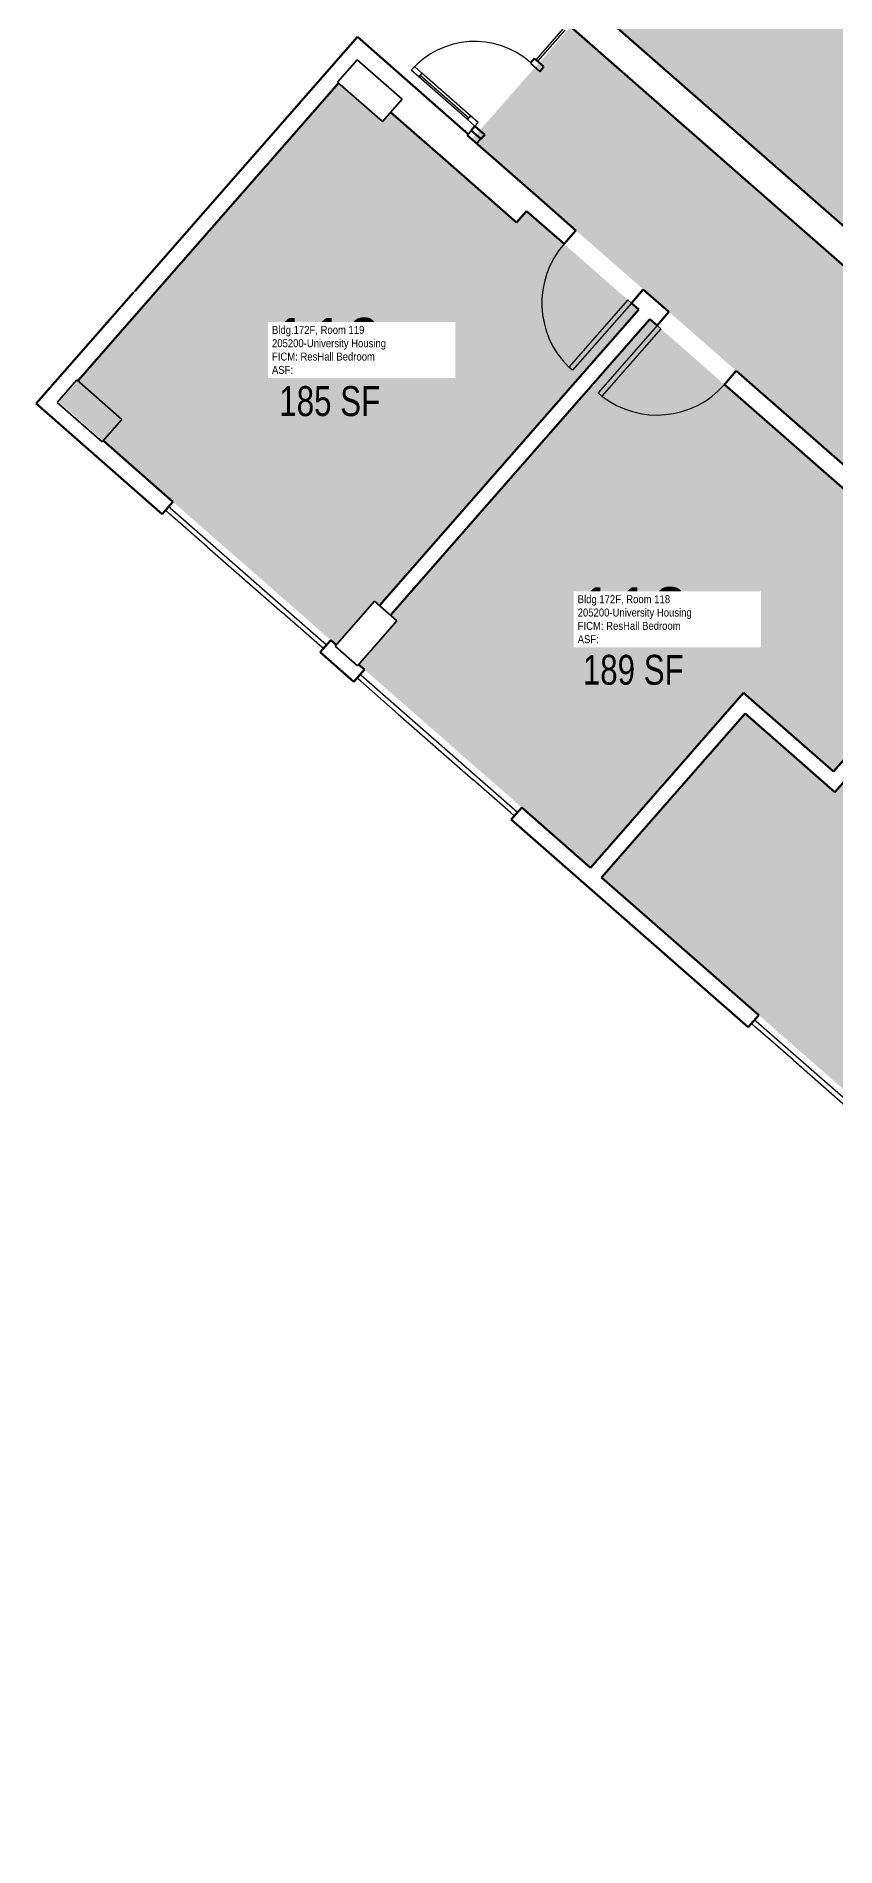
# Model space of a CAD drawing. Header units: inches. Extents: x 69234257 to 69236626, y 27656183 to 27658523.
# Drawn here: x 69234257 to 69234578, y 27657272 to 27657999 of the extents above; entities that cross this region are included whole.
import ezdxf
from ezdxf.enums import TextEntityAlignment as Align

# ---------------------------------------------------------------- set-up
doc = ezdxf.new("R2010")
doc.units = ezdxf.units.IN
doc.header["$LTSCALE"] = 100
doc.header["$MEASUREMENT"] = 0
for name, color, linetype in [('A-COLS', 5, 'CONTINUOUS'), ('A-DOOR', 2, 'CONTINUOUS'), ('A-GLAZ', 1, 'CONTINUOUS'), ('A-IDEN-RNUM', 7, 'CONTINUOUS'), ('A-IDEN-SNUM', 4, 'CONTINUOUS'), ('A-IDEN-VNUM', 4, 'CONTINUOUS'), ('A-WALL', 5, 'CONTINUOUS'), ('AREA-TEXT', 3, 'CONTINUOUS'), ('Rooms-Category-Color', 7, 'CONTINUOUS'), ('Rooms-College-Color', 7, 'CONTINUOUS'), ('Rooms-Department-Color', 7, 'CONTINUOUS'), ('Rooms-Division-Color', 7, 'CONTINUOUS'), ('Rooms-Information', 7, 'CONTINUOUS')]:
    doc.layers.add(name, color=color, linetype=linetype)
doc.styles.add('CP_AREA', font='arial.ttf', dxfattribs={"height": 15})
doc.styles.add('CP_ROOMSNUMBER', font='arial.ttf', dxfattribs={"height": 1})
doc.styles.add('CP_ROOMVNUMBER', font='arial.ttf', dxfattribs={"width": 0.85, "height": 0.075})

msp = doc.modelspace()

# ---------------------------------------------------------------- hatches: boundary and pattern name
at = {"layer": 'Rooms-Category-Color', "true_color": 0x728ef3}
for points in [[(69234415.32, 27658063.14), (69234474.97, 27658010.88), (69234477.25, 27658013.54), (69234479.16, 27658011.86), (69234637.45, 27657873.19), (69234638.09, 27657873.92), (69234638.89, 27657874.84), (69234793.21, 27658051), (69234793.21, 27658051), (69234834.48, 27658098.1), (69234676.18, 27658236.77), (69234674.3, 27658238.42), (69234676.61, 27658241.05), (69234616.96, 27658293.31)], [(69234392.46, 27657772.09), (69234394.53, 27657770.28), (69234498.71, 27657889.2), (69234453.58, 27657928.74), (69234449.55, 27657924.14), (69234420.94, 27657949.2), (69234420.94, 27657949.2), (69234398.97, 27657968.45), (69234395.68, 27657964.7), (69234378, 27657980.18), (69234265.74, 27657852.03), (69234377.06, 27657754.51)], [(69234479.26, 27657664.97), (69234540.79, 27657735.21), (69234576.9, 27657703.58), (69234634.95, 27657769.85), (69234503.13, 27657885.33), (69234398.95, 27657766.41), (69234401.49, 27657764.18), (69234386.09, 27657746.6)], [(69234541.34, 27657726.92), (69234483.68, 27657661.1), (69234612.5, 27657548.26), (69234627.9, 27657565.84), (69234629.97, 27657564.03), (69234734.15, 27657682.95), (69234639.37, 27657765.98), (69234577.45, 27657695.29)]]:
    msp.add_hatch(color=171, dxfattribs=at).paths.add_polyline_path(points)
at = {"layer": 'Rooms-Category-Color', "true_color": 0xadadad}
msp.add_hatch(color=253, dxfattribs=at).paths.add_polyline_path([(69235467.47, 27657559.71), (69235507.04, 27657604.87), (69235502.7, 27657608.68), (69235386.58, 27657710.4), (69235268.86, 27657813.53), (69235169.48, 27657900.59), (69235033.42, 27658019.78), (69234801.43, 27658223.01), (69234800.63, 27658223.71), (69234798.18, 27658225.85), (69234752.19, 27658266.14), (69234752.19, 27658266.14), (69234744.7, 27658272.7), (69234723.75, 27658291.06), (69234723.32, 27658290.58), (69234684.09, 27658245.8), (69234846.33, 27658103.67), (69234798.89, 27658049.51), (69234845.66, 27658008.54), (69234893.11, 27658062.7), (69234989.2, 27657978.53), (69234989.28, 27657978.62), (69234998.31, 27657970.72), (69234994.27, 27657966.11), (69234789.33, 27657732.17), (69234785.29, 27657727.56), (69234776.27, 27657735.47), (69234776.35, 27657735.56), (69234636.05, 27657858.47), (69234633.7, 27657860.53), (69234633.7, 27657860.53), (69234631.52, 27657862.44), (69234471.25, 27658002.84), (69234431.63, 27657957.61), (69234458.36, 27657934.2), (69234458.36, 27657934.19), (69234505.7, 27657892.72), (69234641.94, 27657773.37), (69234741.14, 27657686.47), (69234877.38, 27657567.12), (69234977.04, 27657479.81), (69235094.76, 27657376.68), (69235214.7, 27657271.62), (69235240.22, 27657300.75), (69235254.11, 27657316.61), (69235246.55, 27657323.24), (69235202.22, 27657362.07), (69235202.18, 27657362.11), (69235200.21, 27657363.85), (69235170.81, 27657389.63), (69235168.84, 27657391.36), (69235168.79, 27657391.4), (69235080.66, 27657468.6), (69235078.64, 27657470.37), (69235078.66, 27657470.4), (69234925.71, 27657604.47), (69234925.71, 27657604.47), (69234902.77, 27657624.57), (69234906.72, 27657629.07), (69234902, 27657633.21), (69234862.54, 27657667.77), (69234857.82, 27657671.91), (69234851.92, 27657669.15), (69234830.43, 27657688), (69234878.19, 27657742.52), (69234879.92, 27657744.5), (69234993.7, 27657874.38), (69234995.89, 27657876.87), (69235043.45, 27657931.17), (69235064.44, 27657912.78), (69235067.65, 27657909.9), (69235071.62, 27657906.43), (69235115.37, 27657868.1), (69235139.11, 27657847.3), (69235139.14, 27657847.34), (69235292.87, 27657712.67), (69235293.78, 27657711.88), (69235459.68, 27657566.53)])
at = {"layer": 'Rooms-College-Color', "true_color": 0xadadad}
for points in [[(69234415.32, 27658063.14), (69234474.97, 27658010.88), (69234477.25, 27658013.54), (69234479.16, 27658011.86), (69234637.45, 27657873.19), (69234638.09, 27657873.92), (69234638.89, 27657874.84), (69234793.21, 27658051), (69234793.21, 27658051), (69234834.48, 27658098.1), (69234676.18, 27658236.77), (69234674.3, 27658238.42), (69234676.61, 27658241.05), (69234616.96, 27658293.31)], [(69235467.47, 27657559.71), (69235507.04, 27657604.87), (69235502.7, 27657608.68), (69235386.58, 27657710.4), (69235268.86, 27657813.53), (69235169.48, 27657900.59), (69235033.42, 27658019.78), (69234801.43, 27658223.01), (69234800.63, 27658223.71), (69234798.18, 27658225.85), (69234752.19, 27658266.14), (69234752.19, 27658266.14), (69234744.7, 27658272.7), (69234723.75, 27658291.06), (69234723.32, 27658290.58), (69234684.09, 27658245.8), (69234846.33, 27658103.67), (69234798.89, 27658049.51), (69234845.66, 27658008.54), (69234893.11, 27658062.7), (69234989.2, 27657978.53), (69234989.28, 27657978.62), (69234998.31, 27657970.72), (69234994.27, 27657966.11), (69234789.33, 27657732.17), (69234785.29, 27657727.56), (69234776.27, 27657735.47), (69234776.35, 27657735.56), (69234636.05, 27657858.47), (69234633.7, 27657860.53), (69234633.7, 27657860.53), (69234631.52, 27657862.44), (69234471.25, 27658002.84), (69234431.63, 27657957.61), (69234458.36, 27657934.2), (69234458.36, 27657934.19), (69234505.7, 27657892.72), (69234641.94, 27657773.37), (69234741.14, 27657686.47), (69234877.38, 27657567.12), (69234977.04, 27657479.81), (69235094.76, 27657376.68), (69235214.7, 27657271.62), (69235240.22, 27657300.75), (69235254.11, 27657316.61), (69235246.55, 27657323.24), (69235202.22, 27657362.07), (69235202.18, 27657362.11), (69235200.21, 27657363.85), (69235170.81, 27657389.63), (69235168.84, 27657391.36), (69235168.79, 27657391.4), (69235080.66, 27657468.6), (69235078.64, 27657470.37), (69235078.66, 27657470.4), (69234925.71, 27657604.47), (69234925.71, 27657604.47), (69234902.77, 27657624.57), (69234906.72, 27657629.07), (69234902, 27657633.21), (69234862.54, 27657667.77), (69234857.82, 27657671.91), (69234851.92, 27657669.15), (69234830.43, 27657688), (69234878.19, 27657742.52), (69234879.92, 27657744.5), (69234993.7, 27657874.38), (69234995.89, 27657876.87), (69235043.45, 27657931.17), (69235064.44, 27657912.78), (69235067.65, 27657909.9), (69235071.62, 27657906.43), (69235115.37, 27657868.1), (69235139.11, 27657847.3), (69235139.14, 27657847.34), (69235292.87, 27657712.67), (69235293.78, 27657711.88), (69235459.68, 27657566.53)], [(69234392.46, 27657772.09), (69234394.53, 27657770.28), (69234498.71, 27657889.2), (69234453.58, 27657928.74), (69234449.55, 27657924.14), (69234420.94, 27657949.2), (69234420.94, 27657949.2), (69234398.97, 27657968.45), (69234395.68, 27657964.7), (69234378, 27657980.18), (69234265.74, 27657852.03), (69234377.06, 27657754.51)], [(69234479.26, 27657664.97), (69234540.79, 27657735.21), (69234576.9, 27657703.58), (69234634.95, 27657769.85), (69234503.13, 27657885.33), (69234398.95, 27657766.41), (69234401.49, 27657764.18), (69234386.09, 27657746.6)], [(69234541.34, 27657726.92), (69234483.68, 27657661.1), (69234612.5, 27657548.26), (69234627.9, 27657565.84), (69234629.97, 27657564.03), (69234734.15, 27657682.95), (69234639.37, 27657765.98), (69234577.45, 27657695.29)]]:
    msp.add_hatch(color=253, dxfattribs=at).paths.add_polyline_path(points)
at = {"layer": 'Rooms-Department-Color', "true_color": 0x604aed}
for points in [[(69234415.32, 27658063.14), (69234474.97, 27658010.88), (69234477.25, 27658013.54), (69234479.16, 27658011.86), (69234637.45, 27657873.19), (69234638.09, 27657873.92), (69234638.89, 27657874.84), (69234793.21, 27658051), (69234793.21, 27658051), (69234834.48, 27658098.1), (69234676.18, 27658236.77), (69234674.3, 27658238.42), (69234676.61, 27658241.05), (69234616.96, 27658293.31)], [(69234392.46, 27657772.09), (69234394.53, 27657770.28), (69234498.71, 27657889.2), (69234453.58, 27657928.74), (69234449.55, 27657924.14), (69234420.94, 27657949.2), (69234420.94, 27657949.2), (69234398.97, 27657968.45), (69234395.68, 27657964.7), (69234378, 27657980.18), (69234265.74, 27657852.03), (69234377.06, 27657754.51)], [(69234479.26, 27657664.97), (69234540.79, 27657735.21), (69234576.9, 27657703.58), (69234634.95, 27657769.85), (69234503.13, 27657885.33), (69234398.95, 27657766.41), (69234401.49, 27657764.18), (69234386.09, 27657746.6)], [(69234541.34, 27657726.92), (69234483.68, 27657661.1), (69234612.5, 27657548.26), (69234627.9, 27657565.84), (69234629.97, 27657564.03), (69234734.15, 27657682.95), (69234639.37, 27657765.98), (69234577.45, 27657695.29)]]:
    msp.add_hatch(color=173, dxfattribs=at).paths.add_polyline_path(points)
at = {"layer": 'Rooms-Department-Color', "true_color": 0xacacac}
msp.add_hatch(color=253, dxfattribs=at).paths.add_polyline_path([(69235467.47, 27657559.71), (69235507.04, 27657604.87), (69235502.7, 27657608.68), (69235386.58, 27657710.4), (69235268.86, 27657813.53), (69235169.48, 27657900.59), (69235033.42, 27658019.78), (69234801.43, 27658223.01), (69234800.63, 27658223.71), (69234798.18, 27658225.85), (69234752.19, 27658266.14), (69234752.19, 27658266.14), (69234744.7, 27658272.7), (69234723.75, 27658291.06), (69234723.32, 27658290.58), (69234684.09, 27658245.8), (69234846.33, 27658103.67), (69234798.89, 27658049.51), (69234845.66, 27658008.54), (69234893.11, 27658062.7), (69234989.2, 27657978.53), (69234989.28, 27657978.62), (69234998.31, 27657970.72), (69234994.27, 27657966.11), (69234789.33, 27657732.17), (69234785.29, 27657727.56), (69234776.27, 27657735.47), (69234776.35, 27657735.56), (69234636.05, 27657858.47), (69234633.7, 27657860.53), (69234633.7, 27657860.53), (69234631.52, 27657862.44), (69234471.25, 27658002.84), (69234431.63, 27657957.61), (69234458.36, 27657934.2), (69234458.36, 27657934.19), (69234505.7, 27657892.72), (69234641.94, 27657773.37), (69234741.14, 27657686.47), (69234877.38, 27657567.12), (69234977.04, 27657479.81), (69235094.76, 27657376.68), (69235214.7, 27657271.62), (69235240.22, 27657300.75), (69235254.11, 27657316.61), (69235246.55, 27657323.24), (69235202.22, 27657362.07), (69235202.18, 27657362.11), (69235200.21, 27657363.85), (69235170.81, 27657389.63), (69235168.84, 27657391.36), (69235168.79, 27657391.4), (69235080.66, 27657468.6), (69235078.64, 27657470.37), (69235078.66, 27657470.4), (69234925.71, 27657604.47), (69234925.71, 27657604.47), (69234902.77, 27657624.57), (69234906.72, 27657629.07), (69234902, 27657633.21), (69234862.54, 27657667.77), (69234857.82, 27657671.91), (69234851.92, 27657669.15), (69234830.43, 27657688), (69234878.19, 27657742.52), (69234879.92, 27657744.5), (69234993.7, 27657874.38), (69234995.89, 27657876.87), (69235043.45, 27657931.17), (69235064.44, 27657912.78), (69235067.65, 27657909.9), (69235071.62, 27657906.43), (69235115.37, 27657868.1), (69235139.11, 27657847.3), (69235139.14, 27657847.34), (69235292.87, 27657712.67), (69235293.78, 27657711.88), (69235459.68, 27657566.53)])
at = {"layer": 'Rooms-Division-Color', "true_color": 0x604aed}
for points in [[(69234415.32, 27658063.14), (69234474.97, 27658010.88), (69234477.25, 27658013.54), (69234479.16, 27658011.86), (69234637.45, 27657873.19), (69234638.09, 27657873.92), (69234638.89, 27657874.84), (69234793.21, 27658051), (69234793.21, 27658051), (69234834.48, 27658098.1), (69234676.18, 27658236.77), (69234674.3, 27658238.42), (69234676.61, 27658241.05), (69234616.96, 27658293.31)], [(69234392.46, 27657772.09), (69234394.53, 27657770.28), (69234498.71, 27657889.2), (69234453.58, 27657928.74), (69234449.55, 27657924.14), (69234420.94, 27657949.2), (69234420.94, 27657949.2), (69234398.97, 27657968.45), (69234395.68, 27657964.7), (69234378, 27657980.18), (69234265.74, 27657852.03), (69234377.06, 27657754.51)], [(69234479.26, 27657664.97), (69234540.79, 27657735.21), (69234576.9, 27657703.58), (69234634.95, 27657769.85), (69234503.13, 27657885.33), (69234398.95, 27657766.41), (69234401.49, 27657764.18), (69234386.09, 27657746.6)], [(69234541.34, 27657726.92), (69234483.68, 27657661.1), (69234612.5, 27657548.26), (69234627.9, 27657565.84), (69234629.97, 27657564.03), (69234734.15, 27657682.95), (69234639.37, 27657765.98), (69234577.45, 27657695.29)]]:
    msp.add_hatch(color=173, dxfattribs=at).paths.add_polyline_path(points)
at = {"layer": 'Rooms-Division-Color', "true_color": 0xadadad}
msp.add_hatch(color=253, dxfattribs=at).paths.add_polyline_path([(69235467.47, 27657559.71), (69235507.04, 27657604.87), (69235502.7, 27657608.68), (69235386.58, 27657710.4), (69235268.86, 27657813.53), (69235169.48, 27657900.59), (69235033.42, 27658019.78), (69234801.43, 27658223.01), (69234800.63, 27658223.71), (69234798.18, 27658225.85), (69234752.19, 27658266.14), (69234752.19, 27658266.14), (69234744.7, 27658272.7), (69234723.75, 27658291.06), (69234723.32, 27658290.58), (69234684.09, 27658245.8), (69234846.33, 27658103.67), (69234798.89, 27658049.51), (69234845.66, 27658008.54), (69234893.11, 27658062.7), (69234989.2, 27657978.53), (69234989.28, 27657978.62), (69234998.31, 27657970.72), (69234994.27, 27657966.11), (69234789.33, 27657732.17), (69234785.29, 27657727.56), (69234776.27, 27657735.47), (69234776.35, 27657735.56), (69234636.05, 27657858.47), (69234633.7, 27657860.53), (69234633.7, 27657860.53), (69234631.52, 27657862.44), (69234471.25, 27658002.84), (69234431.63, 27657957.61), (69234458.36, 27657934.2), (69234458.36, 27657934.19), (69234505.7, 27657892.72), (69234641.94, 27657773.37), (69234741.14, 27657686.47), (69234877.38, 27657567.12), (69234977.04, 27657479.81), (69235094.76, 27657376.68), (69235214.7, 27657271.62), (69235240.22, 27657300.75), (69235254.11, 27657316.61), (69235246.55, 27657323.24), (69235202.22, 27657362.07), (69235202.18, 27657362.11), (69235200.21, 27657363.85), (69235170.81, 27657389.63), (69235168.84, 27657391.36), (69235168.79, 27657391.4), (69235080.66, 27657468.6), (69235078.64, 27657470.37), (69235078.66, 27657470.4), (69234925.71, 27657604.47), (69234925.71, 27657604.47), (69234902.77, 27657624.57), (69234906.72, 27657629.07), (69234902, 27657633.21), (69234862.54, 27657667.77), (69234857.82, 27657671.91), (69234851.92, 27657669.15), (69234830.43, 27657688), (69234878.19, 27657742.52), (69234879.92, 27657744.5), (69234993.7, 27657874.38), (69234995.89, 27657876.87), (69235043.45, 27657931.17), (69235064.44, 27657912.78), (69235067.65, 27657909.9), (69235071.62, 27657906.43), (69235115.37, 27657868.1), (69235139.11, 27657847.3), (69235139.14, 27657847.34), (69235292.87, 27657712.67), (69235293.78, 27657711.88), (69235459.68, 27657566.53)])

# ---------------------------------------------------------------- linework, layer by layer
at = {"layer": 'A-COLS', "lineweight": 35}
for p, q in [((69234385.53, 27657989.54), (69234377.63, 27657980.51)), ((69234403.59, 27657973.72), (69234385.53, 27657989.54)), ((69234377.63, 27657980.51), (69234395.68, 27657964.7)), ((69234395.68, 27657964.7), (69234403.59, 27657973.72)), ((69234264.95, 27657851.89), (69234272.86, 27657860.92)), ((69234272.86, 27657860.92), (69234290.91, 27657845.1)), ((69234283, 27657836.08), (69234264.95, 27657851.89)), ((69234290.91, 27657845.1), (69234283, 27657836.08)), ((69234376.65, 27657754.04), (69234392.46, 27657772.09)), ((69234392.46, 27657772.09), (69234401.49, 27657764.18)), ((69234401.49, 27657764.18), (69234385.68, 27657746.13)), ((69234385.68, 27657746.13), (69234376.65, 27657754.04))]:
    msp.add_line(p, q, dxfattribs=at)
at = {"layer": 'A-DOOR'}
for p, q in [((69234407.21, 27657985.32), (69234408.53, 27657986.82)), ((69234410.22, 27657982.68), (69234407.21, 27657985.32)), ((69234411.54, 27657984.19), (69234408.53, 27657986.82)), ((69234411.54, 27657984.19), (69234410.22, 27657982.68)), ((69234431.1, 27657967.06), (69234411.54, 27657984.19)), ((69234429.78, 27657965.55), (69234410.22, 27657982.68)), ((69234410.88, 27657983.44), (69234430.44, 27657966.3)), ((69234431.1, 27657967.06), (69234429.78, 27657965.55)), ((69234432.79, 27657962.92), (69234429.78, 27657965.55)), ((69234434.11, 27657964.42), (69234431.1, 27657967.06)), ((69234432.79, 27657962.92), (69234434.11, 27657964.42)), ((69234494.2, 27657893.15), (69234470.51, 27657866.12)), ((69234495.7, 27657891.83), (69234472.02, 27657864.8)), ((69234495.7, 27657891.83), (69234494.2, 27657893.15)), ((69234505.99, 27657882.83), (69234482.3, 27657855.79)), ((69234505.99, 27657882.83), (69234507.49, 27657881.51)), ((69234507.49, 27657881.51), (69234483.81, 27657854.47)), ((69234472.02, 27657864.8), (69234470.51, 27657866.12)), ((69234482.3, 27657855.79), (69234483.81, 27657854.47))]:
    msp.add_line(p, q, dxfattribs=at)
at = {"layer": 'A-DOOR', "lineweight": 25}
for centre, radius, start, end in [((69234432.79, 27657962.92), 34, 48.78089, 138.78089), ((69234495.7, 27657891.83), 36, 138.78089, 225.59615), ((69234505.99, 27657882.83), 36, 231.96563, 318.78089)]:
    msp.add_arc(centre, radius, start, end, dxfattribs=at)
at = {"layer": 'A-GLAZ'}
for p, q in [((69234468.28, 27658002.11), (69234457.32, 27657989.6)), ((69234458.08, 27657988.94), (69234469.04, 27658001.45)), ((69234457.32, 27657989.6), (69234458.08, 27657988.94)), ((69234310.05, 27657809.89), (69234310.44, 27657809.55)), ((69234310.44, 27657809.55), (69234373.24, 27657754.54)), ((69234310.24, 27657807.07), (69234308.73, 27657808.38)), ((69234325.28, 27657793.89), (69234310.24, 27657807.07)), ((69234325.28, 27657793.89), (69234355.37, 27657767.53)), ((69234370.41, 27657754.35), (69234355.37, 27657767.53)), ((69234371.92, 27657753.03), (69234370.41, 27657754.35)), ((69234386.96, 27657739.85), (69234385.46, 27657741.17)), ((69234386.77, 27657742.67), (69234387.16, 27657742.33)), ((69234402, 27657726.67), (69234386.96, 27657739.85)), ((69234387.16, 27657742.33), (69234449.96, 27657687.32)), ((69234402, 27657726.67), (69234432.09, 27657700.32)), ((69234447.14, 27657687.14), (69234432.09, 27657700.32)), ((69234448.64, 27657685.82), (69234447.14, 27657687.14)), ((69234545.58, 27657600.9), (69234544.07, 27657602.21)), ((69234545.39, 27657603.72), (69234545.78, 27657603.38)), ((69234560.62, 27657587.72), (69234545.58, 27657600.9)), ((69234545.78, 27657603.38), (69234608.58, 27657548.37)), ((69234560.62, 27657587.72), (69234590.71, 27657561.36))]:
    msp.add_line(p, q, dxfattribs=at)
at = {"layer": 'A-GLAZ', "lineweight": 40, "extrusion": (0, 0, -1)}
for p, q in [((69234456.76, 27657990.09), (69234455.11, 27657988.21)), ((69234455.11, 27657988.21), (69234458.87, 27657984.91)), ((69234460.52, 27657986.8), (69234456.76, 27657990.09)), ((69234458.87, 27657984.91), (69234460.52, 27657986.8)), ((69234431.39, 27657961.13), (69234429.74, 27657959.25)), ((69234429.74, 27657959.25), (69234433.5, 27657955.96)), ((69234435.15, 27657957.84), (69234431.39, 27657961.13)), ((69234433.5, 27657955.96), (69234435.15, 27657957.84))]:
    msp.add_line(p, q, dxfattribs=at)
at = {"layer": 'A-WALL', "lineweight": 50}
for p, q in [((69234637.45, 27657873.19), (69234477.28, 27658013.51)), ((69234385.63, 27657998.75), (69234296.31, 27657896.79)), ((69234430.16, 27657959.73), (69234385.63, 27657998.75)), ((69234469.37, 27658004.48), (69234633.7, 27657860.53)), ((69234273.23, 27657860.59), (69234378, 27657980.18)), ((69234398.97, 27657968.45), (69234420.94, 27657949.2)), ((69234432.79, 27657962.92), (69234431.3, 27657961.21)), ((69234436.74, 27657959.46), (69234432.79, 27657962.92)), ((69234458.36, 27657934.2), (69234429.75, 27657959.26)), ((69234431.3, 27657961.21), (69234435.25, 27657957.75)), ((69234435.25, 27657957.75), (69234436.74, 27657959.46)), ((69234420.94, 27657949.2), (69234449.55, 27657924.14)), ((69234473.4, 27657921.01), (69234458.36, 27657934.19)), ((69234449.55, 27657924.14), (69234453.58, 27657928.74)), ((69234453.58, 27657928.74), (69234468.62, 27657915.56)), ((69234468.62, 27657915.56), (69234473.4, 27657921.01)), ((69234500.48, 27657897.29), (69234495.7, 27657891.83)), ((69234510.76, 27657888.28), (69234500.48, 27657897.29)), ((69234295.65, 27657896.04), (69234256.56, 27657851.43)), ((69234498.71, 27657889.2), (69234394.53, 27657770.28)), ((69234495.7, 27657891.83), (69234498.71, 27657889.2)), ((69234398.95, 27657766.41), (69234503.13, 27657885.33)), ((69234503.13, 27657885.33), (69234505.99, 27657882.83)), ((69234505.99, 27657882.83), (69234510.76, 27657888.28)), ((69234537.84, 27657864.56), (69234533.07, 27657859.1)), ((69234708.84, 27657714.76), (69234537.84, 27657864.56)), ((69234533.07, 27657859.1), (69234634.95, 27657769.85)), ((69234256.56, 27657851.43), (69234307.23, 27657807.04)), ((69234311.51, 27657811.93), (69234283.41, 27657836.55)), ((69234307.23, 27657807.04), (69234311.51, 27657811.93)), ((69234634.95, 27657769.85), (69234576.9, 27657703.58)), ((69234577.45, 27657695.29), (69234639.37, 27657765.98)), ((69234374.88, 27657756.42), (69234370.6, 27657751.53)), ((69234370.6, 27657751.53), (69234384.14, 27657739.67)), ((69234377.06, 27657754.51), (69234374.88, 27657756.42)), ((69234384.14, 27657739.67), (69234388.42, 27657744.56)), ((69234388.42, 27657744.56), (69234386.09, 27657746.6)), ((69234540.79, 27657735.21), (69234479.26, 27657664.97)), ((69234576.9, 27657703.58), (69234540.79, 27657735.21)), ((69234483.68, 27657661.1), (69234541.34, 27657726.92)), ((69234541.34, 27657726.92), (69234577.45, 27657695.29)), ((69234451.61, 27657689.2), (69234447.32, 27657684.31)), ((69234479.26, 27657664.97), (69234451.61, 27657689.2)), ((69234447.32, 27657684.31), (69234542.57, 27657600.88)), ((69234546.85, 27657605.76), (69234483.68, 27657661.1)), ((69234542.57, 27657600.88), (69234546.85, 27657605.76))]:
    msp.add_line(p, q, dxfattribs=at)
at = {"layer": 'A-WALL'}
msp.add_line((69234295.65, 27657896.04), (69234296.31, 27657896.79), dxfattribs=at)

# ---------------------------------------------------------------- texts
at = {"layer": 'A-IDEN-RNUM', "style": 'CP_ROOMSNUMBER'}
for s, p in [('0119-00', (69234351.29, 27657863.31)), ('0118-00', (69234474.11, 27657755.12))]:
    msp.add_text(s, height=1, dxfattribs=at).set_placement(p)
at = {"layer": 'A-IDEN-SNUM', "style": 'CP_ROOMSNUMBER'}
for s, p in [('172F011900', (69234351.29, 27657863.31)), ('172F011800', (69234474.11, 27657755.12))]:
    msp.add_text(s, height=1, dxfattribs=at).set_placement(p)
at = {"layer": 'A-IDEN-VNUM', "style": 'CP_ROOMVNUMBER', "width": 0.85}
for s, p in [('119', (69234351.29, 27657863.31)), ('118', (69234474.11, 27657755.12))]:
    msp.add_text(s, height=22.5, dxfattribs=at).set_placement(p)
at = {"layer": 'AREA-TEXT', "style": 'CP_AREA', "width": 0.75}
for s, p in [('185 SF', (69234374.49, 27657852.44)), ('189 SF', (69234496.44, 27657744.48))]:
    msp.add_text(s, height=12, dxfattribs=at).set_placement(p, align=Align.MIDDLE_CENTER)

# ---------------------------------------------------------------- next in the draw order: texts
at = {"layer": 'Rooms-Information', "char_height": 3.2143, "width": 72, "attachment_point": 7, "style": 'CP_ROOMVNUMBER', "bg_fill": 3, "box_fill_scale": 1.5, "bg_fill_color": 256, "bg_fill_true_color": 13158600, "bg_fill_transparency": 0}
for s, insert in [('Bldg.172F, Room 119^M^J205200-University Housing^M^JFICM: ResHall Bedroom^M^JASF: ', (69234351.29, 27657863.31)), ('Bldg.172F, Room 118^M^J205200-University Housing^M^JFICM: ResHall Bedroom^M^JASF: ', (69234474.11, 27657755.12))]:
    msp.add_mtext(s, dxfattribs=dict(at, insert=insert))

doc.saveas('drawing.dxf')
